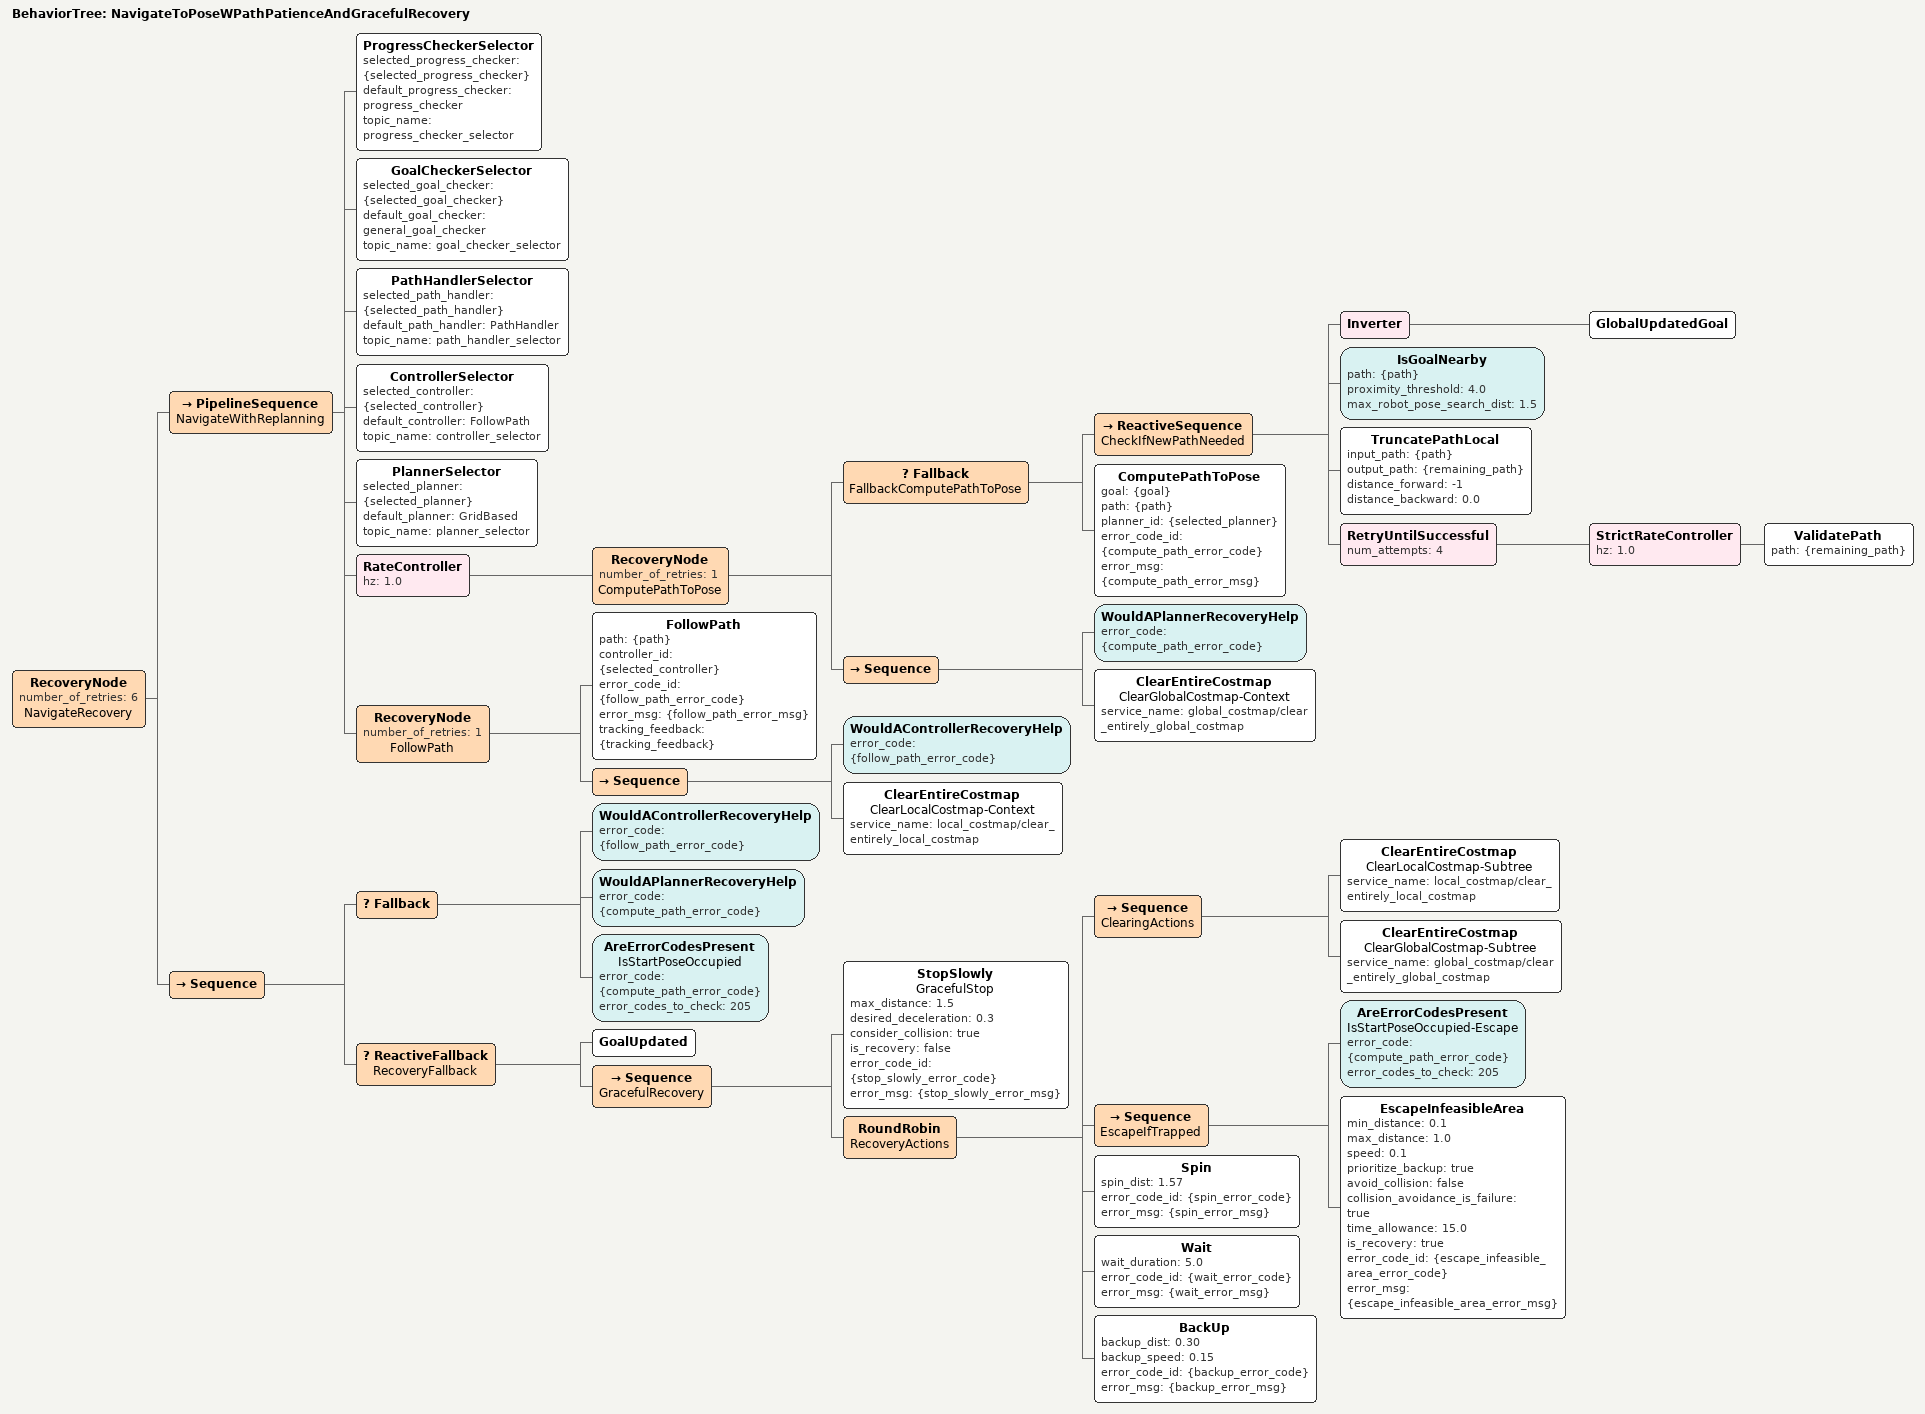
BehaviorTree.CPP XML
<root BTCPP_format="4" main_tree_to_execute="NavigateToPoseWPathPatienceAndGracefulRecovery">
  <BehaviorTree ID="NavigateToPoseWPathPatienceAndGracefulRecovery">
    <RecoveryNode number_of_retries="6" name="NavigateRecovery">
      <PipelineSequence name="NavigateWithReplanning">
        <ProgressCheckerSelector selected_progress_checker="{selected_progress_checker}" default_progress_checker="progress_checker" topic_name="progress_checker_selector"/>
        <GoalCheckerSelector selected_goal_checker="{selected_goal_checker}" default_goal_checker="general_goal_checker" topic_name="goal_checker_selector"/>
        <PathHandlerSelector selected_path_handler="{selected_path_handler}" default_path_handler="PathHandler" topic_name="path_handler_selector"/>
        <ControllerSelector selected_controller="{selected_controller}" default_controller="FollowPath" topic_name="controller_selector"/>
        <PlannerSelector selected_planner="{selected_planner}" default_planner="GridBased" topic_name="planner_selector"/>
        <RateController hz="1.0">
          <RecoveryNode number_of_retries="1" name="ComputePathToPose">
            <Fallback name="FallbackComputePathToPose">
              <ReactiveSequence name="CheckIfNewPathNeeded">
                <Inverter>
                  <GlobalUpdatedGoal/>
                </Inverter>
                <IsGoalNearby path="{path}" proximity_threshold="4.0" max_robot_pose_search_dist="1.5"/>
                <TruncatePathLocal input_path="{path}" output_path="{remaining_path}" distance_forward="-1" distance_backward="0.0" />
                <RetryUntilSuccessful num_attempts="4">
                  <StrictRateController hz="1.0">
                    <ValidatePath path="{remaining_path}"/>
                  </StrictRateController>
                </RetryUntilSuccessful>
              </ReactiveSequence>
              <ComputePathToPose goal="{goal}" path="{path}" planner_id="{selected_planner}" error_code_id="{compute_path_error_code}" error_msg="{compute_path_error_msg}"/>
            </Fallback>
            <Sequence>
              <WouldAPlannerRecoveryHelp error_code="{compute_path_error_code}"/>
              <ClearEntireCostmap name="ClearGlobalCostmap-Context" service_name="global_costmap/clear_entirely_global_costmap"/>
            </Sequence>
          </RecoveryNode>
        </RateController>
        <RecoveryNode number_of_retries="1" name="FollowPath">
          <FollowPath path="{path}" controller_id="{selected_controller}" error_code_id="{follow_path_error_code}" error_msg="{follow_path_error_msg}" tracking_feedback="{tracking_feedback}"/>
          <Sequence>
            <WouldAControllerRecoveryHelp error_code="{follow_path_error_code}"/>
            <ClearEntireCostmap name="ClearLocalCostmap-Context" service_name="local_costmap/clear_entirely_local_costmap"/>
          </Sequence>
        </RecoveryNode>
      </PipelineSequence>
      <Sequence>
        <Fallback>
          <WouldAControllerRecoveryHelp error_code="{follow_path_error_code}"/>
          <WouldAPlannerRecoveryHelp error_code="{compute_path_error_code}"/>
          <AreErrorCodesPresent name="IsStartPoseOccupied" error_code="{compute_path_error_code}" error_codes_to_check="205"/>
        </Fallback>
        <ReactiveFallback name="RecoveryFallback">
          <GoalUpdated/>
          <Sequence name="GracefulRecovery">
            <StopSlowly name="GracefulStop" max_distance="1.5" desired_deceleration="0.3" consider_collision="true" is_recovery="false" error_code_id="{stop_slowly_error_code}" error_msg="{stop_slowly_error_msg}"/>
            <RoundRobin name="RecoveryActions">
              <Sequence name="ClearingActions">
                <ClearEntireCostmap name="ClearLocalCostmap-Subtree" service_name="local_costmap/clear_entirely_local_costmap"/>
                <ClearEntireCostmap name="ClearGlobalCostmap-Subtree" service_name="global_costmap/clear_entirely_global_costmap"/>
              </Sequence>
              <Sequence name="EscapeIfTrapped">
                <AreErrorCodesPresent name="IsStartPoseOccupied-Escape" error_code="{compute_path_error_code}" error_codes_to_check="205"/>
                <EscapeInfeasibleArea min_distance="0.1" max_distance="1.0" speed="0.1" prioritize_backup="true" avoid_collision="false" collision_avoidance_is_failure="true" time_allowance="15.0" is_recovery="true" error_code_id="{escape_infeasible_area_error_code}" error_msg="{escape_infeasible_area_error_msg}"/>
              </Sequence>
              <Spin spin_dist="1.57" error_code_id="{spin_error_code}" error_msg="{spin_error_msg}"/>
              <Wait wait_duration="5.0" error_code_id="{wait_error_code}" error_msg="{wait_error_msg}"/>
              <BackUp backup_dist="0.30" backup_speed="0.15" error_code_id="{backup_error_code}" error_msg="{backup_error_msg}"/>
            </RoundRobin>
          </Sequence>
        </ReactiveFallback>
      </Sequence>
    </RecoveryNode>
  </BehaviorTree>
</root>
